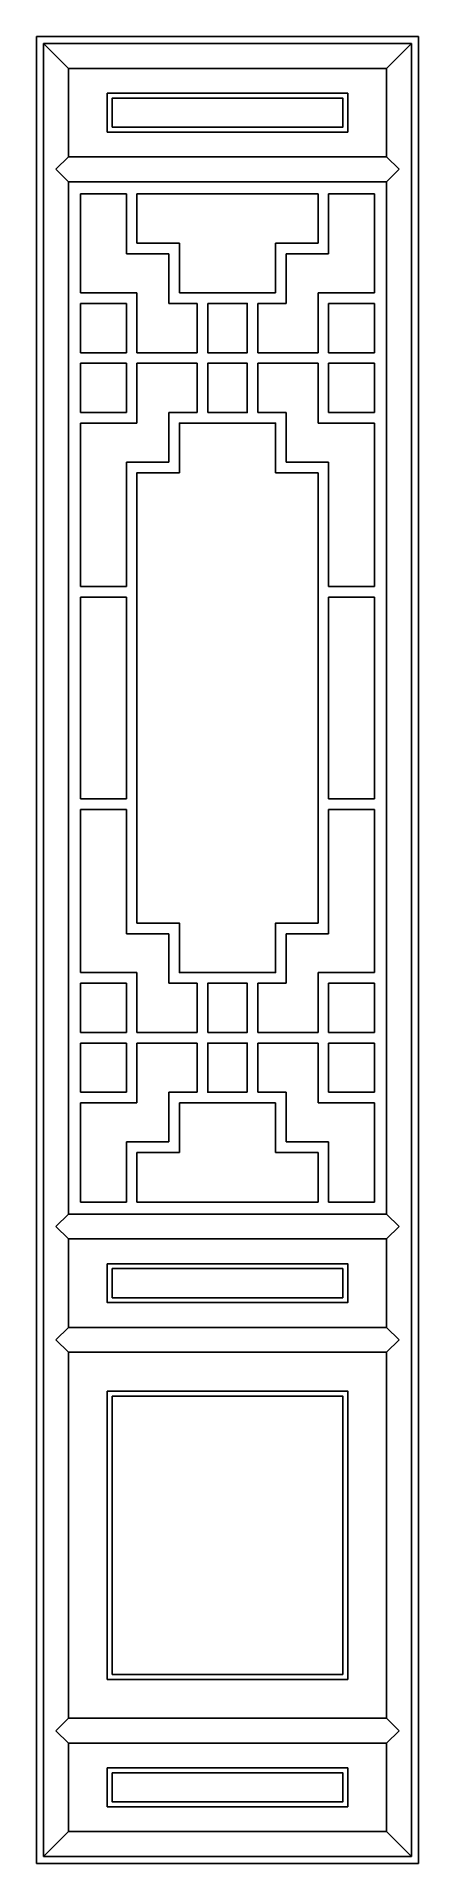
# Model space of a CAD drawing. Header units: metres. Extents: x -1125 to -585, y 0 to 2580.
import ezdxf

# ---------------------------------------------------------------- set-up
doc = ezdxf.new("R2010")
doc.units = ezdxf.units.M
for name, color, linetype in [('3', 3, 'Continuous'), ('4', 4, 'Continuous'), ('7', 7, 'Continuous')]:
    doc.layers.add(name, color=color, linetype=linetype)

msp = doc.modelspace()

# ---------------------------------------------------------------- linework, layer by layer
at = {"layer": '3'}
for p, q in [((-1115.3, 2570), (-1080.3, 2535)), ((-630.3, 2535), (-595.3, 2570)), ((-1080.3, 2410), (-1097.8, 2392.5)), ((-630.3, 2410), (-612.8, 2392.5)), ((-1097.8, 2392.5), (-1080.3, 2375)), ((-630.3, 2375), (-612.8, 2392.5)), ((-998.3, 2358), (-998.3, 2273)), ((-983.3, 2358), (-983.3, 2288)), ((-727.3, 2288), (-727.3, 2358)), ((-712.3, 2358), (-712.3, 2273)), ((-998.3, 2273), (-938.3, 2273)), ((-983.3, 2288), (-923.3, 2288)), ((-938.3, 2273), (-938.3, 2203)), ((-923.3, 2288), (-923.3, 2218)), ((-787.3, 2218), (-787.3, 2288)), ((-787.3, 2288), (-727.3, 2288)), ((-712.3, 2273), (-772.3, 2273)), ((-772.3, 2273), (-772.3, 2203)), ((-983.3, 2218), (-1063.3, 2218)), ((-1063.3, 2203), (-998.3, 2203)), ((-998.3, 2203), (-998.3, 2133.5)), ((-983.3, 2133.5), (-983.3, 2218)), ((-938.3, 2203), (-898.3, 2203)), ((-787.3, 2218), (-923.3, 2218)), ((-923.3, 2218), (-787.3, 2218)), ((-898.3, 2203), (-898.3, 2133.5)), ((-812.3, 2203), (-812.3, 2133.5)), ((-772.3, 2203), (-812.3, 2203)), ((-727.3, 2133.5), (-727.3, 2218)), ((-727.3, 2218), (-647.3, 2218)), ((-712.3, 2133.5), (-712.3, 2203)), ((-712.3, 2203), (-647.3, 2203)), ((-998.3, 2133.5), (-1063.3, 2133.5)), ((-1063.3, 2118.5), (-998.3, 2118.5)), ((-998.3, 2118.5), (-998.3, 2049)), ((-898.3, 2133.5), (-983.3, 2133.5)), ((-983.3, 2034), (-983.3, 2118.5)), ((-983.3, 2118.5), (-898.3, 2118.5)), ((-898.3, 2118.5), (-898.3, 2049)), ((-812.3, 2133.5), (-727.3, 2133.5)), ((-727.3, 2118.5), (-812.3, 2118.5)), ((-812.3, 2118.5), (-812.3, 2049)), ((-727.3, 2034), (-727.3, 2118.5)), ((-647.3, 2133.5), (-712.3, 2133.5)), ((-712.3, 2049), (-712.3, 2118.5)), ((-712.3, 2118.5), (-647.3, 2118.5)), ((-998.3, 2049), (-1063.3, 2049)), ((-938.3, 2049), (-938.3, 1979)), ((-898.3, 2049), (-938.3, 2049)), ((-812.3, 2049), (-772.3, 2049)), ((-772.3, 2049), (-772.3, 1979)), ((-647.3, 2049), (-712.3, 2049)), ((-1063.3, 2034), (-983.3, 2034)), ((-647.3, 2034), (-727.3, 2034)), ((-938.3, 1979), (-998.3, 1979)), ((-998.3, 1979), (-998.3, 1803.5)), ((-772.3, 1979), (-712.3, 1979)), ((-712.3, 1979), (-712.3, 1803.5)), ((-998.3, 1803.5), (-1063.3, 1803.5)), ((-1063.3, 1788.5), (-998.3, 1788.5)), ((-998.3, 1803.5), (-998.3, 1803.5)), ((-998.3, 1788.5), (-998.3, 1503.5)), ((-712.3, 1803.5), (-647.3, 1803.5)), ((-712.3, 1788.5), (-712.3, 1503.5)), ((-647.3, 1788.5), (-712.3, 1788.5)), ((-998.3, 1503.5), (-1063.3, 1503.5)), ((-998.3, 1503.5), (-998.3, 1503.5)), ((-712.3, 1503.5), (-647.3, 1503.5)), ((-1063.3, 1488.5), (-998.3, 1488.5)), ((-998.3, 1488.5), (-998.3, 1313)), ((-712.3, 1313), (-712.3, 1488.5)), ((-712.3, 1488.5), (-647.3, 1488.5)), ((-998.3, 1313), (-938.3, 1313)), ((-938.3, 1313), (-938.3, 1243)), ((-772.3, 1243), (-772.3, 1313)), ((-772.3, 1313), (-712.3, 1313)), ((-983.3, 1258), (-1063.3, 1258)), ((-998.3, 1243), (-1063.3, 1243)), ((-998.3, 1173.5), (-998.3, 1243)), ((-983.3, 1173.5), (-983.3, 1258)), ((-938.3, 1243), (-898.3, 1243)), ((-787.3, 1258), (-923.3, 1258)), ((-898.3, 1243), (-898.3, 1173.5)), ((-812.3, 1173.5), (-812.3, 1243)), ((-812.3, 1243), (-772.3, 1243)), ((-727.3, 1258), (-727.3, 1173.5)), ((-647.3, 1258), (-727.3, 1258)), ((-712.3, 1173.5), (-712.3, 1243)), ((-712.3, 1243), (-647.3, 1243)), ((-1063.3, 1173.5), (-998.3, 1173.5)), ((-898.3, 1173.5), (-983.3, 1173.5)), ((-727.3, 1173.5), (-812.3, 1173.5)), ((-647.3, 1173.5), (-712.3, 1173.5)), ((-1063.3, 1158.5), (-998.3, 1158.5)), ((-998.3, 1158.5), (-998.3, 1089)), ((-898.3, 1158.5), (-983.3, 1158.5)), ((-983.3, 1158.5), (-983.3, 1074)), ((-898.3, 1089), (-898.3, 1158.5)), ((-812.3, 1158.5), (-727.3, 1158.5)), ((-812.3, 1089), (-812.3, 1158.5)), ((-727.3, 1158.5), (-727.3, 1074)), ((-712.3, 1089), (-712.3, 1158.5)), ((-712.3, 1158.5), (-647.3, 1158.5)), ((-998.3, 1089), (-1063.3, 1089)), ((-938.3, 1089), (-938.3, 1019)), ((-938.3, 1019), (-938.3, 1089)), ((-938.3, 1089), (-898.3, 1089)), ((-772.3, 1089), (-812.3, 1089)), ((-772.3, 1089), (-772.3, 1019)), ((-772.3, 1019), (-772.3, 1089)), ((-647.3, 1089), (-712.3, 1089)), ((-983.3, 1074), (-1063.3, 1074)), ((-787.3, 1074), (-923.3, 1074)), ((-923.3, 1074), (-787.3, 1074)), ((-923.3, 1004), (-923.3, 1074)), ((-787.3, 1074), (-787.3, 1004)), ((-727.3, 1074), (-647.3, 1074)), ((-998.3, 934), (-998.3, 1019)), ((-998.3, 1019), (-998.3, 934)), ((-938.3, 1019), (-998.3, 1019)), ((-998.3, 1019), (-938.3, 1019)), ((-712.3, 1019), (-772.3, 1019)), ((-772.3, 1019), (-712.3, 1019)), ((-712.3, 1019), (-712.3, 934)), ((-983.3, 934), (-983.3, 1004)), ((-983.3, 1004), (-923.3, 1004)), ((-787.3, 1004), (-727.3, 1004)), ((-727.3, 1004), (-727.3, 934)), ((-647.3, 934), (-712.3, 934)), ((-1097.8, 899.5), (-1080.3, 917)), ((-630.3, 917), (-612.8, 899.5)), ((-1080.3, 882), (-1097.8, 899.5)), ((-630.3, 882), (-612.8, 899.5)), ((-1097.8, 739.5), (-1080.3, 757)), ((-630.3, 757), (-612.8, 739.5)), ((-1080.3, 722), (-1097.8, 739.5)), ((-630.3, 722), (-612.8, 739.5)), ((-1097.8, 187.5), (-1080.3, 205)), ((-1080.3, 170), (-1097.8, 187.5)), ((-630.3, 205), (-612.8, 187.5)), ((-630.3, 170), (-612.8, 187.5)), ((-1115.3, 10), (-1080.3, 45)), ((-630.3, 45), (-595.3, 10))]:
    msp.add_line(p, q, dxfattribs=at)
for points in [[(-1115.3, 10), (-595.3, 10), (-595.3, 2570), (-1115.3, 2570)], [(-1025.3, 2445), (-685.3, 2445), (-685.3, 2500), (-1025.3, 2500)], [(-1018.3, 2452), (-692.3, 2452), (-692.3, 2493), (-1018.3, 2493)], [(-883.3, 2203), (-883.3, 2133.5), (-827.3, 2133.5), (-827.3, 2203)], [(-883.3, 2049), (-883.3, 2118.5), (-827.3, 2118.5), (-827.3, 2049)], [(-727.3, 1964), (-787.3, 1964), (-787.3, 2034), (-923.3, 2034), (-923.3, 1964), (-983.3, 1964), (-983.3, 1328), (-923.3, 1328), (-923.3, 1258), (-787.3, 1258), (-787.3, 1328), (-727.3, 1328)], [(-883.3, 1173.5), (-827.3, 1173.5), (-827.3, 1243), (-883.3, 1243)], [(-827.3, 1089), (-827.3, 1158.5), (-883.3, 1158.5), (-883.3, 1089)], [(-1025.3, 847), (-685.3, 847), (-685.3, 792), (-1025.3, 792)], [(-1018.3, 840), (-692.3, 840), (-692.3, 799), (-1018.3, 799)], [(-1025.3, 667), (-685.3, 667), (-685.3, 260), (-1025.3, 260)], [(-1018.3, 660), (-692.3, 660), (-692.3, 267), (-1018.3, 267)], [(-1025.3, 135), (-685.3, 135), (-685.3, 80), (-1025.3, 80)], [(-1018.3, 128), (-692.3, 128), (-692.3, 87), (-1018.3, 87)]]:
    msp.add_lwpolyline(points, close=True, dxfattribs=at)
at = {"layer": '4'}
msp.add_lwpolyline([(-1125.3, 0), (-585.3, 0), (-585.3, 2580), (-1125.3, 2580)], close=True, dxfattribs=at)
at = {"layer": '7'}
for p, q in [((-630.3, 2535), (-1080.3, 2535)), ((-1080.3, 2535), (-1080.3, 2410)), ((-630.3, 2535), (-630.3, 2410)), ((-1080.3, 2410), (-630.3, 2410)), ((-1080.3, 2375), (-1080.3, 917)), ((-1080.3, 2375), (-630.3, 2375)), ((-630.3, 917), (-630.3, 2375)), ((-1063.3, 2218), (-1063.3, 2358)), ((-1063.3, 2358), (-998.3, 2358)), ((-727.3, 2358), (-983.3, 2358)), ((-647.3, 2358), (-712.3, 2358)), ((-647.3, 2218), (-647.3, 2358)), ((-1063.3, 2133.5), (-1063.3, 2203)), ((-647.3, 2203), (-647.3, 2133.5)), ((-1063.3, 2049), (-1063.3, 2118.5)), ((-647.3, 2118.5), (-647.3, 2049)), ((-1063.3, 1803.5), (-1063.3, 2034)), ((-647.3, 1803.5), (-647.3, 2034)), ((-1063.3, 1503.5), (-1063.3, 1788.5)), ((-647.3, 1503.5), (-647.3, 1788.5)), ((-1063.3, 1258), (-1063.3, 1488.5)), ((-647.3, 1488.5), (-647.3, 1258)), ((-1063.3, 1243), (-1063.3, 1173.5)), ((-647.3, 1243), (-647.3, 1173.5)), ((-1063.3, 1089), (-1063.3, 1158.5)), ((-647.3, 1158.5), (-647.3, 1089)), ((-1063.3, 1074), (-1063.3, 934)), ((-647.3, 1074), (-647.3, 934)), ((-1063.3, 934), (-998.3, 934)), ((-727.3, 934), (-983.3, 934)), ((-727.3, 934), (-787.3, 934)), ((-712.3, 934), (-647.3, 934)), ((-1080.3, 917), (-630.3, 917)), ((-1080.3, 882), (-630.3, 882)), ((-1080.3, 882), (-1080.3, 757)), ((-630.3, 757), (-630.3, 882)), ((-1080.3, 757), (-630.3, 757)), ((-1080.3, 722), (-1080.3, 205)), ((-1080.3, 722), (-630.3, 722)), ((-630.3, 205), (-630.3, 722)), ((-1080.3, 205), (-630.3, 205)), ((-1080.3, 170), (-630.3, 170)), ((-1080.3, 170), (-1080.3, 45)), ((-630.3, 45), (-630.3, 170)), ((-1080.3, 45), (-630.3, 45))]:
    msp.add_line(p, q, dxfattribs=at)

doc.saveas('drawing.dxf')
